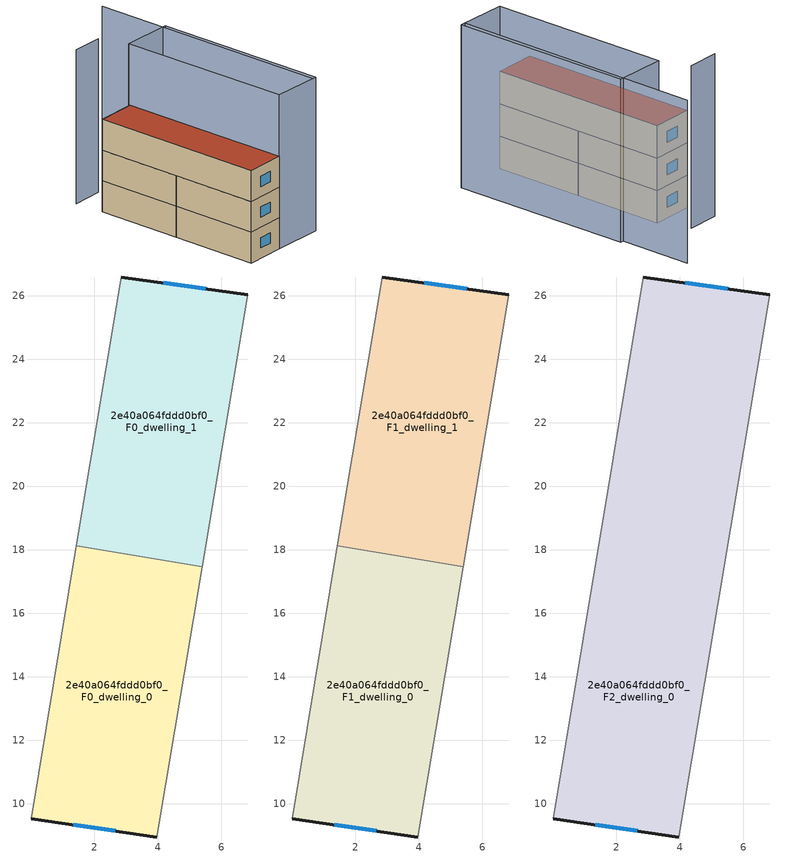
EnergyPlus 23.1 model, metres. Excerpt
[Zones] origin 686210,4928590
2e40a064fddd0bf0_F0_dwelling_0
 floor ground (EU_floor_Construction): 5.39,17.46 3.97,8.95 0.01,9.53 1.43,18.11 z0
 wall outside (EU_wall_Construction): 0.01,9.53 3.97,8.95 z0:3
 wall adiabatic (EU_wall_Construction): 3.97,8.95 5.39,17.46 / 1.43,18.11 0.01,9.53 z0:3
 wall to 2e40a064fddd0bf0_F0_dwelling_1 (EU_wall_Construction): 5.39,17.46 1.43,18.11 z0:3
 window (EU_Window_Construction): 1.33,9.33 2.65,9.14 z1:2
2e40a064fddd0bf0_F0_dwelling_1
 floor ground (EU_floor_Construction): 6.83,26.03 5.39,17.46 1.43,18.11 2.84,26.58 z0
 wall outside (EU_wall_Construction): 6.83,26.03 2.84,26.58 z0:3
 wall adiabatic (EU_wall_Construction): 2.84,26.58 1.43,18.11 / 5.39,17.46 6.83,26.03 z0:3
 window (EU_Window_Construction): 5.5,26.21 4.17,26.4 z1:2
2e40a064fddd0bf0_F1_dwelling_0
 floor to 2e40a064fddd0bf0_F0_dwelling_0 (EU_floor_Construction): 5.39,17.46 3.97,8.95 0.01,9.53 1.43,18.11 z3
 wall outside (EU_wall_Construction): 0.01,9.53 3.97,8.95 z3:6
 wall adiabatic (EU_wall_Construction): 3.97,8.95 5.39,17.46 / 1.43,18.11 0.01,9.53 z3:6
 wall to 2e40a064fddd0bf0_F1_dwelling_1 (EU_wall_Construction): 5.39,17.46 1.43,18.11 z3:6
 window (EU_Window_Construction): 1.33,9.33 2.65,9.14 z4:5
2e40a064fddd0bf0_F1_dwelling_1
 floor to 2e40a064fddd0bf0_F0_dwelling_1 (EU_floor_Construction): 6.83,26.03 5.39,17.46 1.43,18.11 2.84,26.58 z3
 wall outside (EU_wall_Construction): 6.83,26.03 2.84,26.58 z3:6
 wall adiabatic (EU_wall_Construction): 2.84,26.58 1.43,18.11 / 5.39,17.46 6.83,26.03 z3:6
 window (EU_Window_Construction): 5.5,26.21 4.17,26.4 z4:5
2e40a064fddd0bf0_F2_dwelling_0
 floor to 2e40a064fddd0bf0_F1_dwelling_0 (EU_floor_Construction): 5.39,17.46 3.97,8.95 0.01,9.53 1.43,18.11 z6
 floor to 2e40a064fddd0bf0_F1_dwelling_1 (EU_floor_Construction): 6.83,26.03 5.39,17.46 1.43,18.11 2.84,26.58 z6
 wall outside (EU_wall_Construction): 6.83,26.03 2.84,26.58 / 0.01,9.53 3.97,8.95 z6:9
 wall adiabatic (EU_wall_Construction): 2.84,26.58 0.01,9.53 / 3.97,8.95 6.83,26.03 z6:9
 window (EU_Window_Construction): 5.5,26.21 4.17,26.4 / 1.33,9.33 2.65,9.14 z7:8
 roof outside (EU_roof_Construction): 3.97,8.95 6.83,26.03 2.84,26.58 0.01,9.53 z9
shading: 8.51,8.28 12.5,32.33 / 6.25,29 3.15,29.46 / 11.7,25.34 8.94,8.15 / 8.94,8.15 3.97,8.94 / 3.97,8.94 6.73,26.14 / 6.73,26.14 11.7,25.34 z0:15
[Building]
EU S2 Campaign: North Axis=0; Terrain=City; Solar Distribution=FullExterior
[Site:Location]
Bologna: Latitude=44.5; Longitude=11.25; Time Zone=1; Elevation=37
[SizingPeriod:WeatherFileDays]
AnnualSizingPeriod: Begin Month=1; Begin Day of Month=1; End Month=12; End Day of Month=31; Day of Week for Start Day=Monday; Use Weather File Daylight Saving Period=No; Use Weather File Rain and Snow Indicators=No
[MATERIAL]
EU_InternalMass_Material: Roughness=MediumRough; Thickness=0.1; Conductivity=1; Density=1800; Specific Heat=900; Thermal Absorptance=0.9; Solar Absorptance=0.7; Visible Absorptance=0.7
[MATERIAL:NOMASS] Roughness=MediumRough; Thermal Absorptance=0.9; Solar Absorptance=0.7; Visible Absorptance=0.7
Name | Thermal Resistance
EU_wall_NoMass | 0.937881
EU_roof_NoMass | 0.548572
EU_floor_NoMass | 0.71348
[WINDOWMATERIAL:SIMPLEGLAZINGSYSTEM]
EU_Window_SimpleGlazing: UFactor=4.25633; Solar Heat Gain Coefficient=0.85; Visible Transmittance=0.85
[CONSTRUCTION]
EU_wall_Construction: EU_wall_NoMass
EU_roof_Construction: EU_roof_NoMass
EU_floor_Construction: EU_floor_NoMass
EU_InternalMass_Construction: EU_InternalMass_Material
EU_Window_Construction: EU_Window_SimpleGlazing
[ZONE] Type=1; Multiplier=1; Ceiling Height=autocalculate; Floor Area=autocalculate; Part of Total Floor Area=Yes
Name | Volume
2e40a064fddd0bf0_F0_dwelling_0; 2e40a064fddd0bf0_F1_dwelling_0 | 104.22
2e40a064fddd0bf0_F2_dwelling_0 | 208.419
2e40a064fddd0bf0_F0_dwelling_1 | 104.212
2e40a064fddd0bf0_F1_dwelling_1 | 104.213
[INTERNALMASS] Construction=EU_InternalMass_Construction
Name | Zone or ZoneList | Surface Area
2e40a064fddd0bf0_F0_dwelling_0_EU_InternalMass | 2e40a064fddd0bf0_F0_dwelling_0 | 34.7401
2e40a064fddd0bf0_F0_dwelling_1_EU_InternalMass | 2e40a064fddd0bf0_F0_dwelling_1 | 34.7376
2e40a064fddd0bf0_F1_dwelling_0_EU_InternalMass | 2e40a064fddd0bf0_F1_dwelling_0 | 34.7401
2e40a064fddd0bf0_F1_dwelling_1_EU_InternalMass | 2e40a064fddd0bf0_F1_dwelling_1 | 34.7376
2e40a064fddd0bf0_F2_dwelling_0_EU_InternalMass | 2e40a064fddd0bf0_F2_dwelling_0 | 69.4743
[OTHEREQUIPMENT] Fuel Type=Electricity; Design Level Calculation Method=Watts/Area; Power per Zone Floor Area=1; Fraction Latent=0; Fraction Radiant=0; Fraction Lost=0; Carbon Dioxide Generation Rate=0; EndUse Subcategory=EU_Step8_InternalGains
Name | Zone or ZoneList or Space or SpaceList | Schedule
EU_Step8_InternalGain_2e40a064fddd0bf0_F0_dwelling_0_f000 | 2e40a064fddd0bf0_F0_dwelling_0 | EU_Step8_GainSchedule_2e40a064fddd0bf0_F0_dwelling_0_f000
EU_Step8_InternalGain_2e40a064fddd0bf0_F0_dwelling_1_f000 | 2e40a064fddd0bf0_F0_dwelling_1 | EU_Step8_GainSchedule_2e40a064fddd0bf0_F0_dwelling_1_f000
EU_Step8_InternalGain_2e40a064fddd0bf0_F1_dwelling_0_f000 | 2e40a064fddd0bf0_F1_dwelling_0 | EU_Step8_GainSchedule_2e40a064fddd0bf0_F1_dwelling_0_f000
EU_Step8_InternalGain_2e40a064fddd0bf0_F1_dwelling_1_f000 | 2e40a064fddd0bf0_F1_dwelling_1 | EU_Step8_GainSchedule_2e40a064fddd0bf0_F1_dwelling_1_f000
EU_Step8_InternalGain_2e40a064fddd0bf0_F2_dwelling_0_f000 | 2e40a064fddd0bf0_F2_dwelling_0 | EU_Step8_GainSchedule_2e40a064fddd0bf0_F2_dwelling_0_f000
[ZONEVENTILATION:DESIGNFLOWRATE] Schedule=EU_AlwaysOn; Design Flow Rate Calculation Method=AirChanges/Hour; Air Changes per Hour=0.687892; Ventilation Type=Natural; Fan Pressure Rise=0; Fan Total Efficiency=1; Constant Term Coefficient=1; Temperature Term Coefficient=0; Velocity Term Coefficient=0; Velocity Squared Term Coefficient=0; Minimum Indoor Temperature=-100; Maximum Indoor Temperature=100; Delta Temperature=-100; Minimum Outdoor Temperature=-100; Maximum Outdoor Temperature=100; Maximum Wind Speed=40
Name | Zone or ZoneList or Space or SpaceList
EU_ConstantAir_2e40a064fddd0bf0_F0_dwelling_0 | 2e40a064fddd0bf0_F0_dwelling_0
EU_ConstantAir_2e40a064fddd0bf0_F0_dwelling_1 | 2e40a064fddd0bf0_F0_dwelling_1
EU_ConstantAir_2e40a064fddd0bf0_F1_dwelling_0 | 2e40a064fddd0bf0_F1_dwelling_0
EU_ConstantAir_2e40a064fddd0bf0_F1_dwelling_1 | 2e40a064fddd0bf0_F1_dwelling_1
EU_ConstantAir_2e40a064fddd0bf0_F2_dwelling_0 | 2e40a064fddd0bf0_F2_dwelling_0
[HVACTEMPLATE:THERMOSTAT] Constant Heating Setpoint=20; Constant Cooling Setpoint=50
EU_HeatOnly_2e40a064fddd0bf0_F0_dwelling_0; EU_HeatOnly_2e40a064fddd0bf0_F0_dwelling_1; EU_HeatOnly_2e40a064fddd0bf0_F1_dwelling_0; EU_HeatOnly_2e40a064fddd0bf0_F1_dwelling_1; EU_HeatOnly_2e40a064fddd0bf0_F2_dwelling_0
[HVACTEMPLATE:ZONE:IDEALLOADSAIRSYSTEM] System Availability Schedule=EU_AlwaysOn; Maximum Heating Supply Air Temperature=50; Minimum Cooling Supply Air Temperature=13; Maximum Heating Supply Air Humidity Ratio=0.0156; Minimum Cooling Supply Air Humidity Ratio=0.0077; Heating Limit=NoLimit; Cooling Limit=NoLimit; Heating Availability Schedule=EU_AlwaysOn; Cooling Availability Schedule=EU_CoolingOff; Dehumidification Control Type=ConstantSensibleHeatRatio; Cooling Sensible Heat Ratio=0.7; Dehumidification Setpoint=60; Humidification Control Type=None; Humidification Setpoint=30; Outdoor Air Method=None; Outdoor Air Flow Rate per Person=0.00944; Outdoor Air Flow Rate per Zone Floor Area=0; Outdoor Air Flow Rate per Zone=0; Demand Controlled Ventilation Type=None; Outdoor Air Economizer Type=NoEconomizer; Heat Recovery Type=None; Sensible Heat Recovery Effectiveness=0.7; Latent Heat Recovery Effectiveness=0.65
Name | Template Thermostat
2e40a064fddd0bf0_F0_dwelling_0 | EU_HeatOnly_2e40a064fddd0bf0_F0_dwelling_0
2e40a064fddd0bf0_F0_dwelling_1 | EU_HeatOnly_2e40a064fddd0bf0_F0_dwelling_1
2e40a064fddd0bf0_F1_dwelling_0 | EU_HeatOnly_2e40a064fddd0bf0_F1_dwelling_0
2e40a064fddd0bf0_F1_dwelling_1 | EU_HeatOnly_2e40a064fddd0bf0_F1_dwelling_1
2e40a064fddd0bf0_F2_dwelling_0 | EU_HeatOnly_2e40a064fddd0bf0_F2_dwelling_0
[SIZING:ZONE] Zone Cooling Design Supply Air Temperature Input Method=SupplyAirTemperature; Zone Cooling Design Supply Air Temperature=13; Zone Heating Design Supply Air Temperature Input Method=SupplyAirTemperature; Zone Heating Design Supply Air Temperature=50; Zone Cooling Design Supply Air Humidity Ratio=0.008; Zone Heating Design Supply Air Humidity Ratio=0.008; Cooling Design Air Flow Method=DesignDay; Cooling Design Air Flow Rate=0; Cooling Minimum Air Flow per Zone Floor Area=0.000762; Cooling Minimum Air Flow=0; Cooling Minimum Air Flow Fraction=0.2; Heating Design Air Flow Method=DesignDay; Heating Design Air Flow Rate=0; Heating Maximum Air Flow per Zone Floor Area=0.002032; Heating Maximum Air Flow=0.141576; Heating Maximum Air Flow Fraction=0.3; Account for Dedicated Outdoor Air System=No; Dedicated Outdoor Air System Control Strategy=NeutralSupplyAir; Dedicated Outdoor Air Low Setpoint Temperature for Design=autosize; Dedicated Outdoor Air High Setpoint Temperature for Design=autosize; Zone Load Sizing Method=Sensible Load Only No Latent Load; Zone Latent Cooling Design Supply Air Humidity Ratio Input Method=HumidityRatioDifference; Zone Cooling Design Supply Air Humidity Ratio Difference=0.005; Zone Latent Heating Design Supply Air Humidity Ratio Input Method=HumidityRatioDifference; Zone Humidification Design Supply Air Humidity Ratio Difference=0.005
2e40a064fddd0bf0_F0_dwelling_0; 2e40a064fddd0bf0_F0_dwelling_1; 2e40a064fddd0bf0_F1_dwelling_0; 2e40a064fddd0bf0_F1_dwelling_1; 2e40a064fddd0bf0_F2_dwelling_0
[SCHEDULE:CONSTANT]
Name | Hourly Value
EU_AlwaysOn | 1
EU_CoolingOff | 0
[SCHEDULE:FILE] Column Number=1; Rows to Skip at Top=0; Number of Hours of Data=8760; Column Separator=Comma; Interpolate to Timestep=No; Minutes per Item=60; Adjust Schedule for Daylight Savings=Yes
Name | File
EU_Step8_GainSchedule_2e40a064fddd0bf0_F0_dwelling_0_f000 | ../../schedules/2e40a064fddd0bf0/2e40a064fddd0bf0_F0_dwelling_0_f000_gain.csv
EU_Step8_GainSchedule_2e40a064fddd0bf0_F0_dwelling_1_f000 | ../../schedules/2e40a064fddd0bf0/2e40a064fddd0bf0_F0_dwelling_1_f000_gain.csv
EU_Step8_GainSchedule_2e40a064fddd0bf0_F1_dwelling_0_f000 | ../../schedules/2e40a064fddd0bf0/2e40a064fddd0bf0_F1_dwelling_0_f000_gain.csv
EU_Step8_GainSchedule_2e40a064fddd0bf0_F1_dwelling_1_f000 | ../../schedules/2e40a064fddd0bf0/2e40a064fddd0bf0_F1_dwelling_1_f000_gain.csv
EU_Step8_GainSchedule_2e40a064fddd0bf0_F2_dwelling_0_f000 | ../../schedules/2e40a064fddd0bf0/2e40a064fddd0bf0_F2_dwelling_0_f000_gain.csv
